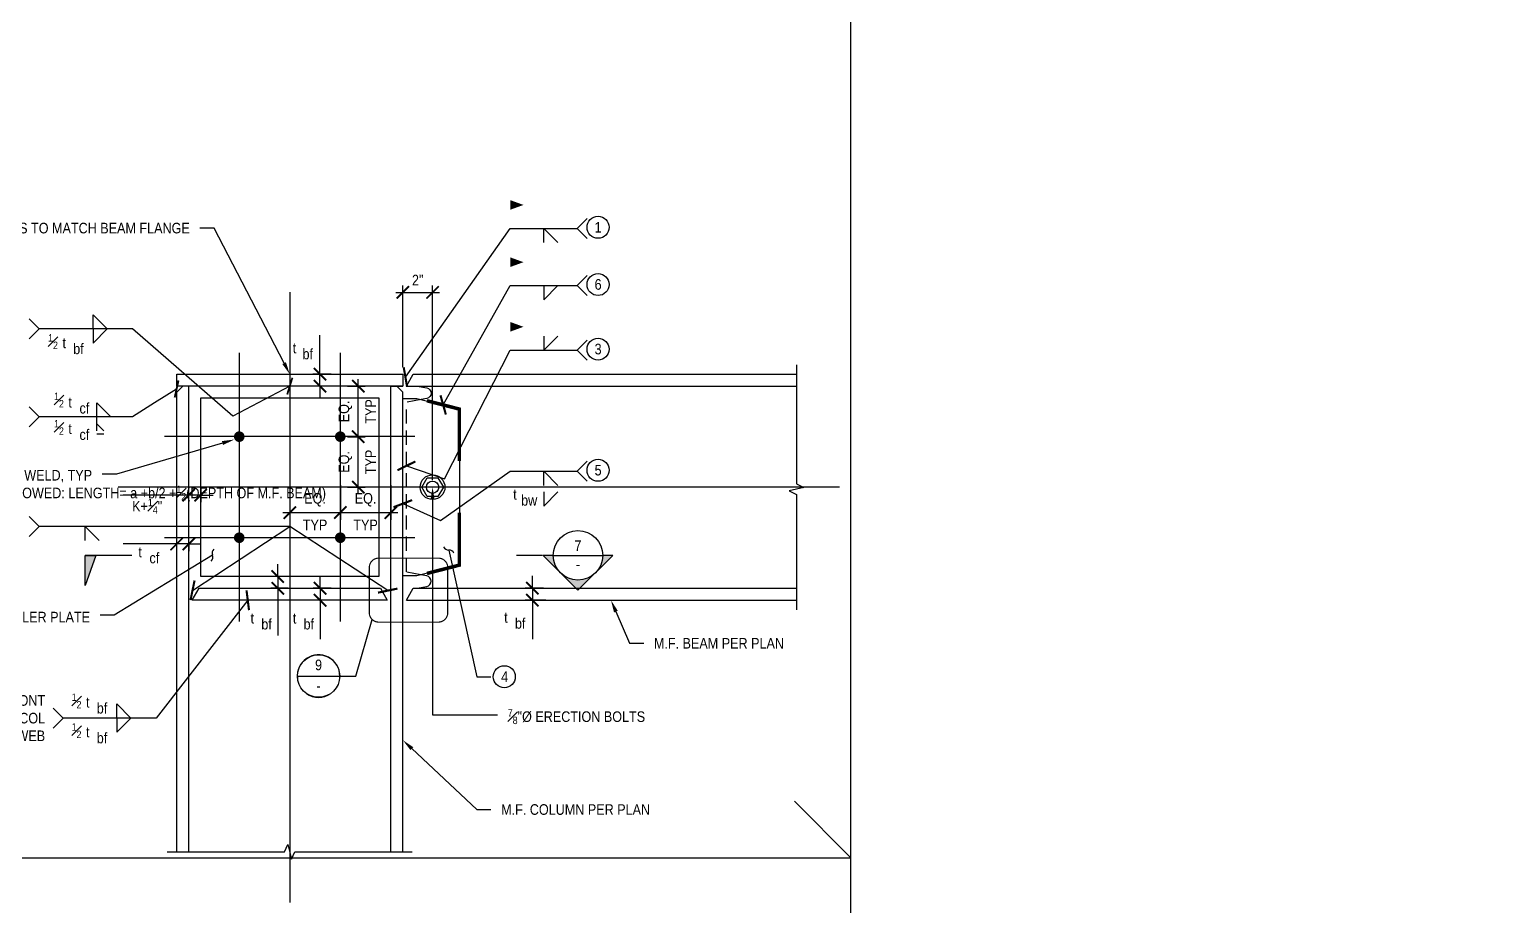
# Model space of a CAD drawing. Header units: inches. Extents: x -16404 to 14624, y -1591 to 16152.
# Drawn here: x -8842.7 to -8687.4, y 8434.9 to 8527.9 of the extents above; entities that cross this region are included whole.
import ezdxf
from ezdxf import colors
from ezdxf.entities.mleader import LeaderData, LeaderLine
from ezdxf.enums import TextEntityAlignment as Align
from ezdxf.math import Vec2, Vec3

# ---------------------------------------------------------------- set-up
doc = ezdxf.new("R2010")
doc.units = ezdxf.units.IN
doc.header["$LTSCALE"] = 24
doc.header["$MEASUREMENT"] = 0
for name, pattern in [('DASHED2', [0.375, 0.25, -0.125]), ('HIDDEN2', [0.1875, 0.125, -0.0625]), ('HIDDEN4', [0.09375, 0.0625, -0.03125]), ('PHANTOM2', [1.25, 0.625, -0.125, 0.125, -0.125, 0.125, -0.125])]:
    doc.linetypes.add(name, pattern=pattern)
doc.layers.get('0').update_dxf_attribs({"linetype": 'CONTINUOUS'})
doc.layers.get('DefPoints').update_dxf_attribs({"color": 251, "linetype": 'CONTINUOUS'})
for name, color, linetype in [('S-ANNO-DIMS', 2, 'CONTINUOUS'), ('S-ANNO-NOTE', 4, 'CONTINUOUS'), ('S-BOLT', 2, 'CONTINUOUS'), ('S-BREAK', 2, 'CONTINUOUS'), ('S-DETL-SYMB', 4, 'CONTINUOUS'), ('S-DETL-SYMB @ 1', 4, 'CONTINUOUS'), ('S-SIMPSON', 2, 'CONTINUOUS'), ('S-STEEL', 4, 'CONTINUOUS')]:
    doc.layers.add(name, color=color, linetype=linetype)
doc.layers.add('S-ANNO-GRID-NONPLOT', color=251, linetype='CONTINUOUS', plot=False)
doc.styles.add('Arial', font='arial.ttf', dxfattribs={"width": 0.85})
doc.dimstyles.new('DIM-12', dxfattribs={"dimscale": 12, "dimtxt": 0.09375, "dimasz": 0.109375, "dimexe": 0.0625, "dimexo": 0.0625, "dimgap": 0.0625, "dimtad": 1, "dimdec": 4, "dimzin": 11, "dimdsep": 46, "dimlunit": 4, "dimtxsty": 'Arial', "dimblk": 'ARCHTICK', "dimcen": 0.125, "dimclrd": 256, "dimclre": 256, "dimclrt": 4, "dimadec": 0, "dimazin": 0, "dimtfac": 0.75, "dimtdec": 4, "dimtofl": 0, "dimtmove": 0, "dimatfit": 3, "dimldrblk": 'ARCHTICK', "dimfxl": 1, "dimfrac": 1, "dimtolj": 1, "dimtzin": 11, "dimarcsym": 0})
doc.dimstyles.new('DIM-12$0', dxfattribs={"dimscale": 12, "dimtxt": 0.09375, "dimasz": 0.109375, "dimexe": 0.0625, "dimexo": 0.0625, "dimgap": 0.0625, "dimtad": 1, "dimdec": 4, "dimzin": 11, "dimdsep": 46, "dimlunit": 4, "dimtxsty": 'Arial', "dimblk": 'ARCHTICK', "dimblk1": 'ARCHTICK', "dimblk2": 'ARCHTICK', "dimsah": 1, "dimcen": 0.125, "dimdle": 0.0625, "dimclrd": 256, "dimclre": 256, "dimclrt": 4, "dimadec": 0, "dimazin": 0, "dimtfac": 0.75, "dimtdec": 4, "dimtofl": 0, "dimtmove": 0, "dimatfit": 3, "dimldrblk": 'ARCHTICK', "dimfxl": 1, "dimfrac": 1, "dimtolj": 1, "dimtzin": 11, "dimarcsym": 0})
doc.dimstyles.new('DIM-12$7', dxfattribs={"dimscale": 12, "dimtxt": 0.09375, "dimasz": 0.125, "dimexe": 0.0625, "dimexo": 0.0625, "dimgap": 0.0625, "dimtad": 1, "dimdec": 4, "dimzin": 11, "dimdsep": 46, "dimlunit": 4, "dimtxsty": 'Arial', "dimblk": 'ARCHTICK', "dimcen": 0.125, "dimclrd": 256, "dimclre": 256, "dimclrt": 4, "dimadec": 0, "dimazin": 0, "dimtfac": 0.75, "dimtdec": 4, "dimtofl": 0, "dimtmove": 0, "dimatfit": 3, "dimldrblk": 'ARCHTICK', "dimfxl": 1, "dimfrac": 1, "dimtolj": 1, "dimtzin": 11, "dimarcsym": 0})

# ---------------------------------------------------------------- blocks, each defined once
blk = doc.blocks.new('BBL2C')
at = {"linetype": 'Continuous'}
blk.add_line((-0.187, 0), (0.188, 0), dxfattribs=at)
for start, end in [(0.0901, 186.6524), (359.0534, 0.0901), (353.3476, 359.0534), (234.899, 305.101)]:
    blk.add_arc((0, 0), 0.188, start, end)
at = {"style": 'Arial', "width": 0.85}
for tag, p in [('NO.', (0, 0.052)), ('SSX.X.X', (0, -0.133))]:
    blk.add_attdef(tag, text='', height=0.0938, dxfattribs=at).set_placement(p, align=Align.CENTER)
blk = doc.blocks.new('_ARCHTICK')
at = {"color": 0, "linetype": 'ByBlock', "const_width": 0.15}
blk.add_lwpolyline([(-0.5, -0.5), (0.5, 0.5)], dxfattribs=at)
blk = doc.blocks.new('*D979')
at = {"layer": 'DefPoints', "color": 0, "transparency": 16777216}
for p in [(-8809.72, 8479.51), (-8804.36, 8480.3), (-8804.36, 8476.62)]:
    blk.add_point(p, dxfattribs=at)
at = {"layer": 'S-ANNO-DIMS', "lineweight": -2, "transparency": 16777216}
for p, q in [((-8804.36, 8479.55), (-8804.36, 8475.87)), ((-8809.72, 8478.76), (-8809.72, 8475.87)), ((-8810.47, 8476.62), (-8803.61, 8476.62))]:
    blk.add_line(p, q, dxfattribs=at)
at = {"layer": 'S-ANNO-DIMS', "lineweight": -2, "transparency": 16777216, "xscale": 1.3125, "yscale": 1.3125, "zscale": 1.3125, "rotation": 180}
blk.add_blockref('_ARCHTICK', (-8809.72, 8476.62), dxfattribs=at)
at = {"layer": 'S-ANNO-DIMS', "lineweight": -2, "transparency": 16777216, "xscale": 1.3125, "yscale": 1.3125, "zscale": 1.3125}
blk.add_blockref('_ARCHTICK', (-8804.36, 8476.62), dxfattribs=at)
at = {"layer": 'S-ANNO-DIMS', "color": 4, "transparency": 16777216, "char_height": 1.125, "attachment_point": 5, "style": 'Arial'}
for s, insert in [('\\A1;EQ.', (-8807.04, 8477.98)), ('\\A1;TYP', (-8807.04, 8475.31))]:
    blk.add_mtext(s, dxfattribs=dict(at, insert=insert))
blk = doc.blocks.new('*D980')
at = {"layer": 'DefPoints', "color": 0, "transparency": 16777216}
for p in [(-8789.34, 8468.59), (-8787.41, 8468.59), (-8787.17, 8467.32)]:
    blk.add_point(p, dxfattribs=at)
at = {"layer": 'S-ANNO-DIMS', "lineweight": -2, "transparency": 16777216}
for p, q in [((-8788.16, 8468.59), (-8790.09, 8468.59)), ((-8789.34, 8468.59), (-8789.34, 8469.91)), ((-8789.34, 8468.59), (-8789.34, 8467.32)), ((-8787.92, 8467.32), (-8790.09, 8467.32)), ((-8789.34, 8467.32), (-8789.34, 8463.19))]:
    blk.add_line(p, q, dxfattribs=at)
at = {"layer": 'S-ANNO-DIMS', "lineweight": -2, "transparency": 16777216, "xscale": 1.3125, "yscale": 1.3125, "zscale": 1.3125}
for p, rotation in [((-8789.34, 8468.59), 270), ((-8789.34, 8467.32), 90)]:
    blk.add_blockref('_ARCHTICK', p, dxfattribs=dict(at, rotation=rotation))
blk = doc.blocks.new('*D981')
at = {"layer": 'DefPoints', "color": 0, "transparency": 16777216}
for p in [(-8811.87, 8468.59), (-8809.94, 8468.59), (-8809.7, 8467.32)]:
    blk.add_point(p, dxfattribs=at)
at = {"layer": 'S-ANNO-DIMS', "lineweight": -2, "transparency": 16777216}
for p, q in [((-8810.69, 8468.59), (-8812.62, 8468.59)), ((-8811.87, 8468.59), (-8811.87, 8469.91)), ((-8811.87, 8468.59), (-8811.87, 8467.32)), ((-8810.45, 8467.32), (-8812.62, 8467.32)), ((-8811.87, 8467.32), (-8811.87, 8463.19))]:
    blk.add_line(p, q, dxfattribs=at)
at = {"layer": 'S-ANNO-DIMS', "lineweight": -2, "transparency": 16777216, "xscale": 1.3125, "yscale": 1.3125, "zscale": 1.3125}
for p, rotation in [((-8811.87, 8468.59), 270), ((-8811.87, 8467.32), 90)]:
    blk.add_blockref('_ARCHTICK', p, dxfattribs=dict(at, rotation=rotation))
blk = doc.blocks.new('*D982')
at = {"layer": 'DefPoints', "color": 0, "transparency": 16777216}
for p in [(-8811.88, 8491.32), (-8809.95, 8491.32), (-8809.71, 8490.04)]:
    blk.add_point(p, dxfattribs=at)
at = {"layer": 'S-ANNO-DIMS', "lineweight": -2, "transparency": 16777216}
for p, q in [((-8811.88, 8491.32), (-8811.88, 8495.44)), ((-8810.7, 8491.32), (-8812.63, 8491.32)), ((-8811.88, 8490.04), (-8811.88, 8491.32)), ((-8810.46, 8490.04), (-8812.63, 8490.04)), ((-8811.88, 8490.04), (-8811.88, 8488.73))]:
    blk.add_line(p, q, dxfattribs=at)
at = {"layer": 'S-ANNO-DIMS', "lineweight": -2, "transparency": 16777216, "xscale": 1.3125, "yscale": 1.3125, "zscale": 1.3125}
for p, rotation in [((-8811.88, 8491.32), 270), ((-8811.88, 8490.04), 90)]:
    blk.add_blockref('_ARCHTICK', p, dxfattribs=dict(at, rotation=rotation))
blk = doc.blocks.new('*D983')
at = {"layer": 'DefPoints', "color": 0, "transparency": 16777216}
for p in [(-8809.72, 8490.04), (-8807.82, 8490.04), (-8809.72, 8484.68)]:
    blk.add_point(p, dxfattribs=at)
at = {"layer": 'S-ANNO-DIMS', "lineweight": -2, "transparency": 16777216}
for p, q in [((-8807.82, 8483.93), (-8807.82, 8490.79)), ((-8808.97, 8490.04), (-8807.07, 8490.04)), ((-8808.97, 8484.68), (-8807.07, 8484.68))]:
    blk.add_line(p, q, dxfattribs=at)
at = {"layer": 'S-ANNO-DIMS', "lineweight": -2, "transparency": 16777216, "xscale": 1.3125, "yscale": 1.3125, "zscale": 1.3125}
for p, rotation in [((-8807.82, 8490.04), 90), ((-8807.82, 8484.68), 270)]:
    blk.add_blockref('_ARCHTICK', p, dxfattribs=dict(at, rotation=rotation))
at = {"layer": 'S-ANNO-DIMS', "color": 4, "transparency": 16777216, "char_height": 1.125, "attachment_point": 5, "rotation": 90, "style": 'Arial'}
for s, insert in [('\\A1;EQ.', (-8809.19, 8487.36)), ('\\A1;TYP', (-8806.51, 8487.36))]:
    blk.add_mtext(s, dxfattribs=dict(at, insert=insert))
blk = doc.blocks.new('*D984')
at = {"layer": 'DefPoints', "color": 0, "transparency": 16777216}
for p in [(-8815.09, 8479.51), (-8809.72, 8480.3), (-8809.72, 8476.62)]:
    blk.add_point(p, dxfattribs=at)
at = {"layer": 'S-ANNO-DIMS', "lineweight": -2, "transparency": 16777216}
for p, q in [((-8809.72, 8479.55), (-8809.72, 8475.87)), ((-8815.09, 8478.76), (-8815.09, 8475.87)), ((-8815.84, 8476.62), (-8808.97, 8476.62))]:
    blk.add_line(p, q, dxfattribs=at)
at = {"layer": 'S-ANNO-DIMS', "lineweight": -2, "transparency": 16777216, "xscale": 1.3125, "yscale": 1.3125, "zscale": 1.3125, "rotation": 180}
blk.add_blockref('_ARCHTICK', (-8815.09, 8476.62), dxfattribs=at)
at = {"layer": 'S-ANNO-DIMS', "lineweight": -2, "transparency": 16777216, "xscale": 1.3125, "yscale": 1.3125, "zscale": 1.3125}
blk.add_blockref('_ARCHTICK', (-8809.72, 8476.62), dxfattribs=at)
at = {"layer": 'S-ANNO-DIMS', "color": 4, "transparency": 16777216, "char_height": 1.125, "attachment_point": 5, "style": 'Arial'}
for s, insert in [('\\A1;EQ.', (-8812.4, 8477.98)), ('\\A1;TYP', (-8812.4, 8475.31))]:
    blk.add_mtext(s, dxfattribs=dict(at, insert=insert))
blk = doc.blocks.new('*D985')
at = {"layer": 'DefPoints', "color": 0, "transparency": 16777216}
for p in [(-8809.72, 8484.68), (-8807.82, 8484.68), (-8809.72, 8479.32)]:
    blk.add_point(p, dxfattribs=at)
at = {"layer": 'S-ANNO-DIMS', "lineweight": -2, "transparency": 16777216}
for p, q in [((-8808.97, 8484.68), (-8807.07, 8484.68)), ((-8807.82, 8478.57), (-8807.82, 8485.43)), ((-8808.97, 8479.32), (-8807.07, 8479.32))]:
    blk.add_line(p, q, dxfattribs=at)
at = {"layer": 'S-ANNO-DIMS', "lineweight": -2, "transparency": 16777216, "xscale": 1.3125, "yscale": 1.3125, "zscale": 1.3125}
for p, rotation in [((-8807.82, 8484.68), 90), ((-8807.82, 8479.32), 270)]:
    blk.add_blockref('_ARCHTICK', p, dxfattribs=dict(at, rotation=rotation))
at = {"layer": 'S-ANNO-DIMS', "color": 4, "transparency": 16777216, "char_height": 1.125, "attachment_point": 5, "rotation": 90, "style": 'Arial'}
for s, insert in [('\\A1;EQ.', (-8809.19, 8482)), ('\\A1;TYP', (-8806.51, 8482))]:
    blk.add_mtext(s, dxfattribs=dict(at, insert=insert))
blk = doc.blocks.new('*D986')
at = {"layer": 'DefPoints', "color": 0, "transparency": 16777216}
for p in [(-8816.36, 8469.84), (-8814.49, 8469.84), (-8814.49, 8468.59)]:
    blk.add_point(p, dxfattribs=at)
at = {"layer": 'S-ANNO-DIMS', "lineweight": -2, "transparency": 16777216}
for p, q in [((-8816.36, 8469.84), (-8816.36, 8471.16)), ((-8815.24, 8469.84), (-8817.11, 8469.84)), ((-8815.24, 8468.59), (-8817.11, 8468.59)), ((-8816.36, 8469.84), (-8816.36, 8468.59)), ((-8816.36, 8468.59), (-8816.36, 8463.57))]:
    blk.add_line(p, q, dxfattribs=at)
at = {"layer": 'S-ANNO-DIMS', "lineweight": -2, "transparency": 16777216, "xscale": 1.3125, "yscale": 1.3125, "zscale": 1.3125}
for p, rotation in [((-8816.36, 8469.84), 270), ((-8816.36, 8468.59), 90)]:
    blk.add_blockref('_ARCHTICK', p, dxfattribs=dict(at, rotation=rotation))
blk = doc.blocks.new('*D987')
at = {"layer": 'DefPoints', "color": 0, "transparency": 16777216}
for p in [(-8825.81, 8473.96), (-8825.81, 8473.29), (-8827.09, 8472.7)]:
    blk.add_point(p, dxfattribs=at)
at = {"layer": 'S-ANNO-DIMS', "lineweight": -2, "transparency": 16777216}
for p, q in [((-8827.09, 8473.29), (-8832.78, 8473.29)), ((-8827.09, 8473.45), (-8827.09, 8474.04)), ((-8825.81, 8473.29), (-8827.09, 8473.29)), ((-8825.81, 8473.29), (-8824.5, 8473.29)), ((-8825.81, 8473.21), (-8825.81, 8472.54))]:
    blk.add_line(p, q, dxfattribs=at)
at = {"layer": 'S-ANNO-DIMS', "lineweight": -2, "transparency": 16777216, "xscale": 1.3125, "yscale": 1.3125, "zscale": 1.3125}
blk.add_blockref('_ARCHTICK', (-8827.09, 8473.29), dxfattribs=at)
at = {"layer": 'S-ANNO-DIMS', "lineweight": -2, "transparency": 16777216, "xscale": 1.3125, "yscale": 1.3125, "zscale": 1.3125, "rotation": 180}
blk.add_blockref('_ARCHTICK', (-8825.81, 8473.29), dxfattribs=at)
blk = doc.blocks.new('*D988')
at = {"layer": 'DefPoints', "color": 0, "transparency": 16777216}
for p in [(-8825.81, 8477.88), (-8824.54, 8479.14), (-8824.54, 8478.47)]:
    blk.add_point(p, dxfattribs=at)
at = {"layer": 'S-ANNO-DIMS', "lineweight": -2, "transparency": 16777216}
for p, q in [((-8825.81, 8478.47), (-8832.78, 8478.47)), ((-8825.81, 8478.63), (-8825.81, 8479.22)), ((-8824.54, 8478.47), (-8825.81, 8478.47)), ((-8824.54, 8478.47), (-8823.22, 8478.47)), ((-8824.54, 8478.39), (-8824.54, 8477.72))]:
    blk.add_line(p, q, dxfattribs=at)
at = {"layer": 'S-ANNO-DIMS', "lineweight": -2, "transparency": 16777216, "xscale": 1.3125, "yscale": 1.3125, "zscale": 1.3125}
blk.add_blockref('_ARCHTICK', (-8825.81, 8478.47), dxfattribs=at)
at = {"layer": 'S-ANNO-DIMS', "lineweight": -2, "transparency": 16777216, "xscale": 1.3125, "yscale": 1.3125, "zscale": 1.3125, "rotation": 180}
blk.add_blockref('_ARCHTICK', (-8824.54, 8478.47), dxfattribs=at)
blk = doc.blocks.new('*D2033')
at = {"layer": 'DefPoints', "color": 0, "transparency": 16777216}
for p in [(-8799.93, 8499.99), (-8803.09, 8491.32), (-8799.93, 8479.32)]:
    blk.add_point(p, dxfattribs=at)
at = {"layer": 'S-ANNO-DIMS', "lineweight": -2, "transparency": 16777216}
for p, q in [((-8803.84, 8499.99), (-8799.18, 8499.99)), ((-8803.09, 8492.07), (-8803.09, 8500.74)), ((-8799.93, 8480.07), (-8799.93, 8500.74))]:
    blk.add_line(p, q, dxfattribs=at)
at = {"layer": 'S-ANNO-DIMS', "lineweight": -2, "transparency": 16777216, "xscale": 1.3125, "yscale": 1.3125, "zscale": 1.3125, "rotation": 180}
blk.add_blockref('_ARCHTICK', (-8803.09, 8499.99), dxfattribs=at)
at = {"layer": 'S-ANNO-DIMS', "lineweight": -2, "transparency": 16777216, "xscale": 1.3125, "yscale": 1.3125, "zscale": 1.3125}
blk.add_blockref('_ARCHTICK', (-8799.93, 8499.99), dxfattribs=at)
at = {"layer": 'S-ANNO-DIMS', "color": 4, "transparency": 16777216, "insert": (-8801.51, 8501.3), "char_height": 1.125, "attachment_point": 5, "style": 'Arial'}
blk.add_mtext('\\A1;2"', dxfattribs=at)
blk = doc.blocks.new('_Integral')
at = {"color": 0, "linetype": 'ByBlock', "lineweight": -2}
for centre, start, end in [((0.44, -0.09), 102, 168), ((-0.44, 0.09), 282, 348)]:
    blk.add_arc(centre, 0.454, start, end, dxfattribs=at)
blk = doc.blocks.new('*U343')
at = {"layer": 'S-DETL-SYMB'}
h = blk.add_hatch(color=4, dxfattribs=at)
edge = h.paths.add_edge_path()
edge.add_line((-0.219, 0), (-0.309, 0))
edge.add_line((-0.309, 0), (0, -0.309))
edge.add_line((0, -0.309), (0.309, 0))
edge.add_line((0.309, 0), (0.219, 0))
edge.add_arc((0, 0), 0.219, -180, 0, ccw=False)
at = {"layer": 'S-DETL-SYMB', "color": 2, "linetype": 'PHANTOM2'}
for p, q in [((-3.947, 0), (-4.36, 0)), ((-0.313, 0), (-0.545, 0))]:
    blk.add_line(p, q, dxfattribs=at)
at = {"layer": 'S-DETL-SYMB'}
blk.add_line((-0.219, 0), (0.219, 0), dxfattribs=at)
blk.add_lwpolyline([(-0.219, 0), (-0.309, 0), (0, -0.309), (0.309, 0), (0.219, 0, -1)], format="xyb", close=True, dxfattribs=at)
blk.add_lwpolyline([(-4.264, 0), (-4.36, -0.267), (-4.36, 0)], close=True, dxfattribs=at)
blk.add_circle((0, 0), 0.219, dxfattribs=at)
blk.add_solid([(-4.36, -0.267), (-4.264, 0), (-4.36, 0)], dxfattribs=at)
at = {"layer": 'S-DETL-SYMB', "style": 'Arial', "width": 0.85, "flags": 8}
blk.add_attdef('VIEWNUMBER', text='', height=0.0938, dxfattribs=at).set_placement((0, 0.011), align=Align.BOTTOM_CENTER)
blk.add_attdef('SHEETNUMBER', text='', height=0.0938, dxfattribs=at).set_placement((0, -0.032), align=Align.TOP_CENTER)
blk = doc.blocks.new('Se_24x36_DETAILS_GRID')
for p, q in [((31.07, 15.333), (31.07, 23)), ((23.302, 15.333), (31.07, 15.333)), ((31.07, 7.667), (31.07, 15.333))]:
    blk.add_line(p, q)
at = {"linetype": 'DASHED2', "ltscale": 0.5}
blk.add_line((31.07, 15.333), (30.57, 15.833), dxfattribs=at)

msp = doc.modelspace()

# ---------------------------------------------------------------- linework, layer by layer
at = {"layer": 'S-ANNO-DIMS', "const_width": 0.5625}
for points in [[(-8820.72985, 8484.68155, 1), (-8820.16735, 8484.68155, 1)], [(-8810.00485, 8484.68155, 1), (-8809.44235, 8484.68155, 1)], [(-8820.72985, 8473.95655, 1), (-8820.16735, 8473.95655, 1)], [(-8810.00485, 8473.95655, 1), (-8809.44235, 8473.95655, 1)]]:
    msp.add_lwpolyline(points, format="xyb", close=True, dxfattribs=at)
at = {"layer": 'S-ANNO-NOTE'}
for p, q in [((-8835.56205, 8485.28318), (-8835.56205, 8486.78318)), ((-8835.56205, 8486.03318), (-8834.81205, 8485.28318)), ((-8835.56205, 8484.9958), (-8834.81205, 8484.9958))]:
    msp.add_line(p, q, dxfattribs=at)
for points in [[(-8791.6898, 8506.78921, 0, 0, 0), (-8791.6898, 8509.27618, 1.02606, 0, 0), (-8790.28026, 8509.27618, 0, 0, 0)], [(-8791.6898, 8500.71306, 0, 0, 0), (-8791.6898, 8503.20003, 1.02606, 0, 0), (-8790.28026, 8503.20003, 0, 0, 0)], [(-8791.6898, 8493.85425, 0, 0, 0), (-8791.6898, 8496.34122, 1.02606, 0, 0), (-8790.28026, 8496.34122, 0, 0, 0)]]:
    msp.add_lwpolyline(points, format="xyseb", dxfattribs=at)
for points in [[(-8783.5211, 8505.72855), (-8784.58176, 8506.78921), (-8783.5211, 8507.84987)], [(-8788.13578, 8505.28921), (-8788.13578, 8506.78921), (-8786.63578, 8505.28921)], [(-8783.5211, 8499.6524), (-8784.58176, 8500.71306), (-8783.5211, 8501.77372)], [(-8788.13578, 8500.71306), (-8788.13578, 8499.21306), (-8786.63578, 8500.71306)], [(-8842.73217, 8495.05174), (-8841.67151, 8496.1124), (-8842.73217, 8497.17306)], [(-8835.95522, 8496.1124), (-8835.95522, 8497.6124), (-8834.45522, 8496.1124)], [(-8835.95522, 8496.1124), (-8835.95522, 8494.6124), (-8834.45522, 8496.1124)], [(-8788.13578, 8495.35425), (-8788.13578, 8493.85425), (-8786.63578, 8495.35425)], [(-8783.5211, 8492.79359), (-8784.58176, 8493.85425), (-8783.5211, 8494.91491)], [(-8842.73217, 8485.72252), (-8841.67151, 8486.78318), (-8842.73217, 8487.84384)], [(-8835.56205, 8486.78318), (-8835.56205, 8488.28318), (-8834.06205, 8486.78318)], [(-8788.13578, 8479.50377), (-8788.13578, 8481.00377), (-8786.63578, 8479.50377)], [(-8783.5211, 8479.94311), (-8784.58176, 8481.00377), (-8783.5211, 8482.06443)], [(-8788.13578, 8478.81842), (-8788.13578, 8477.31842), (-8786.63578, 8478.81842)], [(-8842.73217, 8474.09589), (-8841.67151, 8475.15655), (-8842.73217, 8476.21721)], [(-8836.80539, 8473.65655), (-8836.80539, 8475.15655), (-8835.30539, 8473.65655)], [(-8833.45647, 8454.80876), (-8833.45647, 8456.30876), (-8831.95647, 8454.80876)], [(-8840.20944, 8453.7481), (-8839.14878, 8454.80876), (-8840.20944, 8455.86942)], [(-8833.45647, 8454.80876), (-8833.45647, 8453.30876), (-8831.95647, 8454.80876)]]:
    msp.add_lwpolyline(points, dxfattribs=at)
at = {"layer": 'S-ANNO-NOTE', "color": 4, "linetype": 'HIDDEN2', "const_width": 0.125, "flags": 128}
msp.add_lwpolyline([(-8806.64832, 8470.79129), (-8806.64832, 8465.99788, 0.414213562), (-8805.64832, 8464.99788), (-8799.31941, 8464.99788, 0.414213562), (-8798.31941, 8465.99788), (-8798.31941, 8470.79129, 0.414213562), (-8799.31941, 8471.79129), (-8805.64832, 8471.79129, 0.414213562)], format="xyb", close=True, dxfattribs=at)
at = {"layer": 'S-ANNO-NOTE', "color": 2}
msp.add_lwpolyline([(-8809.78136, 8459.26945), (-8808.08506, 8459.26945), (-8806.35543, 8465.29077)], dxfattribs=at)
at = {"layer": 'S-ANNO-NOTE'}
for centre in [(-8782.36167, 8506.90375), (-8782.36167, 8500.8276), (-8782.36167, 8493.96879), (-8782.36167, 8481.11831), (-8792.31878, 8459.20279)]:
    msp.add_circle(centre, 1.16795, dxfattribs=at)
at = {"layer": 'S-ANNO-NOTE', "color": 4}
msp.add_circle((-8812.03136, 8459.26945), 2.25, dxfattribs=at)
at = {"layer": 'S-BOLT'}
for p, q in [((-8815.0861, 8500.02143), (-8815.0861, 8435.23598)), ((-8820.4486, 8493.58279), (-8820.4486, 8465.05531)), ((-8809.7236, 8493.58279), (-8809.7236, 8465.05531)), ((-8801.80085, 8484.68155), (-8828.37135, 8484.68155)), ((-8756.75127, 8479.31905), (-8833.31778, 8479.31905)), ((-8801.80085, 8473.95655), (-8828.37135, 8473.95655))]:
    msp.add_line(p, q, dxfattribs=at)
at = {"layer": 'S-BREAK'}
for points in [[(-8761.30232, 8492.31905), (-8761.30232, 8479.65761), (-8760.52416, 8479.29787), (-8762.08086, 8478.91863), (-8761.30232, 8478.55871), (-8761.30232, 8466.31905)], [(-8828.0861, 8440.60649), (-8815.64412, 8440.60649), (-8815.28438, 8441.38464), (-8814.90515, 8439.82794), (-8814.54522, 8440.60649), (-8802.0861, 8440.60649)]]:
    msp.add_lwpolyline(points, dxfattribs=at)
at = {"layer": 'S-SIMPSON'}
msp.add_lwpolyline([(-8800.50496, 8478.32447), (-8801.07918, 8479.31905), (-8800.50496, 8480.31363), (-8799.35652, 8480.31363), (-8798.7823, 8479.31905), (-8799.35652, 8478.32447)], close=True, dxfattribs=at)
for radius in [1.3125, 0.65625]:
    msp.add_circle((-8799.93074, 8479.31905), radius, dxfattribs=at)
at = {"layer": 'S-STEEL', "linetype": 'Continuous'}
for p, q in [((-8802.7111, 8490.04405), (-8801.97498, 8491.31905)), ((-8801.97498, 8491.31905), (-8761.30232, 8491.31905)), ((-8826.4486, 8490.04405), (-8827.0861, 8489.40655)), ((-8827.0861, 8440.60649), (-8827.0861, 8489.40655)), ((-8825.8111, 8440.60649), (-8825.8111, 8490.04405)), ((-8804.3611, 8440.60649), (-8804.3611, 8490.04405)), ((-8804.3611, 8490.04405), (-8803.0861, 8490.04405)), ((-8803.7236, 8490.04405), (-8803.0861, 8489.40655)), ((-8803.0861, 8440.60649), (-8803.0861, 8489.40655)), ((-8802.7111, 8490.04405), (-8761.30232, 8490.04405)), ((-8802.7111, 8467.31905), (-8801.97498, 8468.59405)), ((-8801.97498, 8468.59405), (-8761.30232, 8468.59405)), ((-8802.7111, 8467.31905), (-8761.30232, 8467.31905))]:
    msp.add_line(p, q, dxfattribs=at)
at = {"layer": 'S-STEEL', "color": 2, "linetype": 'HIDDEN4'}
msp.add_line((-8802.7111, 8470.32051), (-8802.7111, 8488.31759), dxfattribs=at)
at = {"layer": 'S-STEEL', "linetype": 'Continuous'}
for points in [[(-8827.0861, 8490.04405), (-8827.0861, 8491.31905), (-8803.0861, 8491.31905), (-8803.0861, 8490.04405)], [(-8824.5361, 8488.79405), (-8805.6361, 8488.79405), (-8805.6361, 8469.84405), (-8824.5361, 8469.84405)]]:
    msp.add_lwpolyline(points, close=True, dxfattribs=at)
for points in [[(-8801.5861, 8469.92436), (-8803.0861, 8469.92436), (-8803.0861, 8488.73294), (-8801.5861, 8488.73294)], [(-8801.5861, 8488.73294), (-8797.0861, 8487.60794), (-8797.0861, 8471.04936), (-8801.5861, 8469.92436)], [(-8825.4361, 8467.31905), (-8824.69998, 8468.59405), (-8805.47223, 8468.59405), (-8804.7361, 8467.31905), (-8825.4361, 8467.31905)]]:
    msp.add_lwpolyline(points, dxfattribs=at)
for points in [[(-8801.553, 8490.04405), (-8800.54066, 8489.84609, -0.823397701), (-8800.54066, 8488.742), (-8801.14762, 8488.62332)], [(-8801.553, 8468.59405), (-8800.54066, 8468.792, 0.823397701), (-8800.54066, 8469.89609), (-8801.1907, 8470.02321)]]:
    msp.add_lwpolyline(points, format="xyb", dxfattribs=at)
at = {"layer": 'S-STEEL', "color": 2, "linetype": 'HIDDEN4'}
for points in [[(-8801.14762, 8488.62332), (-8802.7111, 8488.31759)], [(-8801.1907, 8470.02321), (-8802.7111, 8470.32051)]]:
    msp.add_lwpolyline(points, dxfattribs=at)
at = {"layer": 'S-STEEL', "color": 1, "linetype": 'Continuous', "const_width": 0.375}
for points in [[(-8797.0861, 8482.11391), (-8797.0861, 8487.60794), (-8800.52568, 8488.49267)], [(-8797.0861, 8476.61988), (-8797.0861, 8471.04936), (-8800.52568, 8470.16463)]]:
    msp.add_lwpolyline(points, dxfattribs=at)

# ---------------------------------------------------------------- block references
at = {"layer": 'S-ANNO-GRID-NONPLOT', "xscale": 12, "yscale": 12, "zscale": 12}
msp.add_blockref('Se_24x36_DETAILS_GRID', (-9128.3678, 8256), dxfattribs=at)
at = {"layer": 'S-ANNO-NOTE', "color": 4, "xscale": 12, "yscale": 12, "zscale": 12}
msp.add_blockref('BBL2C', (-8812.03136, 8459.26945), dxfattribs=at).add_auto_attribs({'NO.': '9', 'SSX.X.X': '-'})
at = {"layer": 'S-DETL-SYMB @ 1', "xscale": 12, "yscale": 12, "zscale": 12}
msp.add_blockref('*U343', (-8784.49727, 8472.08043), dxfattribs=at).add_auto_attribs({'VIEWNUMBER': '7', 'SHEETNUMBER': '-'})

# ---------------------------------------------------------------- texts
at = {"layer": 'S-ANNO-NOTE', "color": 4, "style": 'Arial', "width": 0.85}
for s, p in [('t', (-8814.76963, 8493.52548)), ('bf', (-8813.73521, 8492.8902))]:
    msp.add_text(s, height=1.125, dxfattribs=at).set_placement(p)
at = {"layer": 'S-ANNO-NOTE', "char_height": 1.125, "attachment_point": 5, "style": 'Arial'}
for s, insert in [('1', (-8782.36167, 8506.90375)), ('6', (-8782.36167, 8500.8276)), ('3', (-8782.36167, 8493.96879)), ('5', (-8782.36167, 8481.11831))]:
    msp.add_mtext(s, dxfattribs=dict(at, insert=insert))
at = {"layer": 'S-ANNO-NOTE', "char_height": 1.125, "style": 'Arial'}
for s, insert, width, attachment_point in [('\\A1;{\\H0.7x;\\S1#2;}   ', (-8839.69473, 8495.56035), 4.734375, 3), ('\\A1;{\\H0.7x;\\S1#2;}   ', (-8839.06516, 8489.35929), 4.734375, 3), ('\\A1;{\\H0.7x;\\S1#2;}   ', (-8839.06516, 8486.45396), 4.734375, 3), ('{\\C4;WELD CONT PLATE TO COL WEB}', (-8841.05306, 8454.80876), 11.6161635, 6), ('\\A1;{\\H0.7x;\\S1#2;}   ', (-8837.19597, 8457.41831), 4.734375, 3), ('\\A1;{\\H0.7x;\\S1#2;}   ', (-8837.19597, 8454.25671), 4.734375, 3)]:
    msp.add_mtext(s, dxfattribs=dict(at, insert=insert, width=width, attachment_point=attachment_point))
at = {"layer": 'S-ANNO-NOTE', "color": 4, "char_height": 1.125, "width": 4.3625567, "attachment_point": 5, "style": 'Arial'}
for s, insert in [('t', (-8839.0297, 8494.62913)), ('bf', (-8837.51716, 8493.99385)), ('t', (-8838.40014, 8488.32531)), ('cf', (-8836.88759, 8487.69004)), ('t', (-8838.40014, 8485.52274)), ('cf', (-8836.88759, 8484.88746)), ('\\A1;K+{\\H0.7x;\\S1#4;}"', (-8830.22486, 8477.30334)), ('t', (-8791.18991, 8478.5513)), ('bw', (-8789.67737, 8477.91602)), ('t', (-8830.974, 8472.43114)), ('cf', (-8829.46145, 8471.79587)), ('t', (-8819.06554, 8465.40689)), ('t', (-8814.57976, 8465.40689)), ('t', (-8792.14578, 8465.48864)), ('bf', (-8790.63324, 8464.85336)), ('bf', (-8817.553, 8464.77161)), ('bf', (-8813.06721, 8464.77161)), ('t', (-8836.53095, 8456.48709)), ('bf', (-8835.0184, 8455.85181)), ('t', (-8836.53095, 8453.32549)), ('bf', (-8835.0184, 8452.69021))]:
    msp.add_mtext(s, dxfattribs=dict(at, insert=insert))

# ---------------------------------------------------------------- dimensions: what is measured, and where the dimension line sits
at = {"layer": 'S-ANNO-DIMS'}
dim = msp.add_linear_dim(base=(-8799.93074, 8499.98575), p1=(-8803.0861, 8491.31905), p2=(-8799.93074, 8479.31905), text='2"', dimstyle='DIM-12$0', dxfattribs=at)
dim.commit()
dim.dimension.update_dxf_attribs({"geometry": '*D2033', "text_midpoint": (-8801.50842, 8499.98575), "dimtype": 160})
for base, p1, p2, text, picture, middle in [((-8811.88262, 8491.31905), (-8809.70784, 8490.04405), (-8809.94957, 8491.31905), ' ', '*D982', (-8811.88262, 8494.69405)), ((-8807.81977, 8490.04405), (-8809.7236, 8484.68155), (-8809.7236, 8490.04405), 'EQ.\\XTYP', '*D983', (-8807.81977, 8487.3628)), ((-8807.81977, 8484.68155), (-8809.7236, 8479.31905), (-8809.7236, 8484.68155), 'EQ.\\XTYP', '*D985', (-8807.81977, 8482.0003)), ((-8816.35604, 8469.84405), (-8814.49182, 8468.59405), (-8814.49182, 8469.84405), ' ', '*D986', (-8816.35604, 8464.31905)), ((-8811.87025, 8468.59405), (-8809.69547, 8467.31905), (-8809.9372, 8468.59405), ' ', '*D981', (-8811.87025, 8463.94405)), ((-8789.34134, 8468.59405), (-8787.16655, 8467.31905), (-8787.40828, 8468.59405), ' ', '*D980', (-8789.34134, 8463.94405))]:
    dim = msp.add_linear_dim(base=base, p1=p1, p2=p2, angle=90, text=text, dimstyle='DIM-12$0', override={"dimtofl": 1}, dxfattribs=at)
    dim.commit()
    dim.dimension.update_dxf_attribs({"geometry": picture, "text_midpoint": middle, "dimtype": 160})
for base, p1, p2, text, picture, middle in [((-8809.7236, 8476.61801), (-8815.0861, 8479.50631), (-8809.7236, 8480.29615), 'EQ.\\XTYP', '*D984', (-8812.40485, 8476.61801)), ((-8804.3611, 8476.61801), (-8809.7236, 8479.50631), (-8804.3611, 8480.29615), 'EQ.\\XTYP', '*D979', (-8807.04235, 8476.61801)), ((-8824.5361, 8478.46973), (-8825.8111, 8477.88478), (-8824.5361, 8479.13905), ' ', '*D988', (-8832.0272, 8478.46973)), ((-8825.8111, 8473.28723), (-8827.0861, 8472.70228), (-8825.8111, 8473.95655), ' ', '*D987', (-8832.0272, 8473.28723))]:
    dim = msp.add_linear_dim(base=base, p1=p1, p2=p2, text=text, dimstyle='DIM-12$0', override={"dimtofl": 1}, dxfattribs=at)
    dim.commit()
    dim.dimension.update_dxf_attribs({"geometry": picture, "text_midpoint": middle, "dimtype": 160})

# ---------------------------------------------------------------- leaders
for points in [[(-8802.81446, 8491.0047), (-8791.6898, 8506.78921), (-8784.58176, 8506.78921)], [(-8798.80589, 8488.0503), (-8791.6898, 8500.71306), (-8784.58176, 8500.71306)], [(-8802.7111, 8481.58066), (-8798.65056, 8480.19838), (-8791.6898, 8493.85425), (-8784.58176, 8493.85425)], [(-8803.0861, 8477.57125), (-8799.09835, 8475.77939), (-8791.6898, 8481.00377), (-8784.58176, 8481.00377)], [(-8804.69091, 8468.33974), (-8815.0861, 8475.15655), (-8841.67151, 8475.15655)], [(-8825.40864, 8468.3682), (-8815.0861, 8475.15655), (-8841.67151, 8475.15655)], [(-8819.54639, 8467.31905), (-8829.25882, 8454.80876), (-8839.14878, 8454.80876)]]:
    msp.add_leader(points, dimstyle='DIM-12$7', dxfattribs=at)
at = {"layer": 'S-ANNO-NOTE'}
for points, dimstyle, override in [([(-8815.0861, 8490.04405), (-8821.14233, 8486.84468), (-8831.78155, 8496.1124), (-8841.67151, 8496.1124)], 'DIM-12$7', {"dimasz": 0.109375, "dimtad": 0, "dimclrd": 2}), ([(-8827.10027, 8489.73931), (-8829.43383, 8488.26572), (-8831.78155, 8486.78318), (-8841.67151, 8486.78318)], 'DIM-12', {"dimasz": 0.109375, "dimgap": 0.0625, "dimtad": 0, "dimclrd": 2})]:
    msp.add_leader(points, dimstyle=dimstyle, override=override, dxfattribs=at)
ml = msp.add_multileader_mtext('Standard', dxfattribs=at)
ml.set_content('\\A1;MOMENT FRAME COLUMN PER PLAN', color=4, style='Arial')
ml.set_leader_properties(color=2)
ml.build(insert=Vec2(0, 0))
ml.multileader.update_dxf_attribs({"dogleg_length": 0.36, "arrow_head_size": 1.3125, "scale": 12})
ctx = ml.context
ctx.base_point, ctx.scale, ctx.char_height, ctx.arrow_head_size, ctx.landing_gap_size, ctx.plane_origin = Vec3(-8973.57473, 8523.25158), 12, 1.125, 1.3125, 1.08, Vec3(-9039.66487, 12000.11876)
notes = []
notes.append((ctx, [(0, (1, 1, 0), (-8975.07473, 8523.25158), (1, 0), 1.5, [(0, [(-8984.37561, 8513.51866)], 0, [])])]))
ctx.mtext.insert, ctx.mtext.width, ctx.mtext.flow_direction = Vec3(-8972.49473, 8523.82367), 14.6499959, 5
ml = msp.add_multileader_mtext('Standard', dxfattribs=at)
ml.set_content('R=RADIUS OF CUT=       \\PGRIND SMOOTH, GRIND PARALLEL TO BEAM FLANGE', color=4, style='Arial')
ml.set_leader_properties(color=2)
ml.build(insert=Vec2(0, 0))
ml.multileader.update_dxf_attribs({"dogleg_length": 0.36, "arrow_head_size": 1.3125, "scale": 12})
ctx = ml.context
ctx.base_point, ctx.scale, ctx.char_height, ctx.arrow_head_size, ctx.landing_gap_size, ctx.plane_origin = Vec3(-8889.54243, 8517.70478), 12, 1.125, 1.3125, 1.08, Vec3(-8934.74922, 8816.0396)
notes.append((ctx, [(0, (1, 1, 0), (-8891.04243, 8517.70478), (1, 0), 1.5, [(0, [(-8900.17085, 8502.06386)], 0, [])])]))
ctx.mtext.insert, ctx.mtext.width, ctx.mtext.flow_direction = Vec3(-8888.46243, 8518.27688), 24.5873654, 5
ml = msp.add_multileader_mtext('Standard', dxfattribs=at)
ml.set_content('M.F. BEAM, SEE PLAN', color=4, style='Arial')
ml.set_leader_properties(color=2)
ml.build(insert=Vec2(0, 0))
ml.multileader.update_dxf_attribs({"dogleg_length": 0.36, "arrow_head_size": 1.3125, "scale": 12})
ctx = ml.context
ctx.base_point, ctx.scale, ctx.char_height, ctx.arrow_head_size, ctx.landing_gap_size, ctx.plane_origin = Vec3(-8876.0362, 8508.97049), 12, 1.125, 1.3125, 1.08, Vec3(-8921.24299, 8807.30532)
notes.append((ctx, [(0, (1, 1, 0), (-8877.5362, 8508.97049), (1, 0), 1.5, [(0, [(-8881.10218, 8503.16457)], 0, [])])]))
ctx.mtext.insert, ctx.mtext.width, ctx.mtext.flow_direction = Vec3(-8874.9562, 8509.64427), 24.5873654, 5
ml = msp.add_multileader_mtext('Standard', dxfattribs=at)
ml.set_content('\\A1;STEEL CAP PLATE, THICKNESS TO MATCH BEAM FLANGE', color=4, style='Arial')
ml.set_leader_properties(color=2)
ml.build(insert=Vec2(0, 0))
ml.multileader.update_dxf_attribs({"dogleg_length": 0.36, "arrow_head_size": 1.3125, "scale": 12})
ctx = ml.context
ctx.base_point, ctx.scale, ctx.char_height, ctx.arrow_head_size, ctx.landing_gap_size, ctx.plane_origin = Vec3(-8849.22669, 8506.8094), 12, 1.125, 1.3125, 1.08, Vec3(-8780.75384, 8805.14422)
ctx.text_align_type = 2
notes.append((ctx, [(0, (1, 1, 0), (-8823.11961, 8506.8094), (-1, 0), 1.5, [(0, [(-8815.0861, 8491.31905)], 0, [])])]))
ctx.mtext.insert, ctx.mtext.width, ctx.mtext.alignment, ctx.mtext.flow_direction = Vec3(-8825.69961, 8507.38149), 23.0732391, 3, 5
ml = msp.add_multileader_mtext('Standard', dxfattribs=at)
ml.set_content('\\A1;{\\H0.7x;\\S3#4;\\H1.4286x;"%%C PLUG WELD, TYP}', color=4, style='Arial')
ml.set_leader_properties(color=2)
ml.build(insert=Vec2(0, 0))
ml.multileader.update_dxf_attribs({"dogleg_length": 0.36, "arrow_head_size": 1.3125, "scale": 12})
ctx = ml.context
ctx.base_point, ctx.scale, ctx.char_height, ctx.arrow_head_size, ctx.landing_gap_size, ctx.plane_origin = Vec3(-8851.3925, 8480.70166), 12, 1.125, 1.3125, 1.08, Vec3(-8788.73477, 8779.03648)
ctx.text_align_type = 2
notes.append((ctx, [(0, (1, 1, 0), (-8833.4884, 8480.70166), (-1, 0), 1.5, [(0, [(-8820.97146, 8484.37549)], 0, [])])]))
ctx.mtext.insert, ctx.mtext.width, ctx.mtext.alignment, ctx.mtext.flow_direction = Vec3(-8836.0684, 8481.37543), 23.0732391, 3, 5
ml = msp.add_multileader_mtext('Standard', dxfattribs=at)
ml.set_content('\\A1;PROTECTED ZONE PER REQUIREMENTS OF AISC341, NO CONNECTIONS ALLOWED: LENGTH= a +b/2 +{\\H0.7x;\\S1#2;\\H1.4286x;(DEPTH OF M.F. BEAM)}', color=4, style='Arial')
ml.set_leader_properties(color=2)
ml.build(insert=Vec2(0, 0))
ml.multileader.update_dxf_attribs({"dogleg_length": 0.36, "arrow_head_size": 1.3125, "scale": 12})
ctx = ml.context
ctx.base_point, ctx.scale, ctx.char_height, ctx.arrow_head_size, ctx.landing_gap_size, ctx.plane_origin = Vec3(-8894.81449, 8478.76636), 12, 1.125, 1.3125, 1.08, Vec3(-8940.02127, 8777.10119)
notes.append((ctx, [(0, (1, 1, 0), (-8896.31449, 8478.76636), (1, 0), 1.5, [(0, [(-8898.87471, 8483.05473)], 0, [])])]))
ctx.mtext.insert, ctx.mtext.width, ctx.mtext.flow_direction = Vec3(-8893.73449, 8479.49424), 33.0893632, 5
ml = msp.add_multileader_mtext('Standard', dxfattribs=at)
ml.set_content('\\A1;{\\H0.7x;\\S7#8;\\H1.4286x;"%%C ERECTION BOLTS}', color=4, style='Arial')
ml.set_leader_properties(color=2)
ml.build(insert=Vec2(0, 0))
ml.multileader.update_dxf_attribs({"dogleg_length": 0.36, "arrow_head_size": 1.3125, "scale": 12})
ctx = ml.context
ctx.base_point, ctx.scale, ctx.char_height, ctx.arrow_head_size, ctx.landing_gap_size, ctx.plane_origin = Vec3(-8793.02685, 8455.16608), 12, 1.125, 1.3125, 1.08, Vec3(-8843.63752, 8753.5009)
notes.append((ctx, [(0, (1, 1, 0), (-8799.93074, 8455.16608), (1, 0), 6.90389, [(0, [(-8799.93074, 8479.31905)], 0, [])])]))
ctx.mtext.insert, ctx.mtext.width, ctx.mtext.flow_direction = Vec3(-8791.94685, 8455.75122), 24.5873654, 5
ml = msp.add_multileader_mtext('Standard', dxfattribs=at)
ml.set_content('\\A1;{\\H0.7x;\\S3#8;\\H1.4286x;" THICK DOUBLER PLATE}', color=4, style='Arial')
ml.set_leader_properties(color=2)
ml.set_arrow_properties(name='INTEGRAL')
ml.build(insert=Vec2(0, 0))
ml.multileader.update_dxf_attribs({"dogleg_length": 0.36, "arrow_head_size": 1.3125, "scale": 12})
ctx = ml.context
ctx.base_point, ctx.scale, ctx.char_height, ctx.arrow_head_size, ctx.landing_gap_size, ctx.plane_origin = Vec3(-8854.77022, 8465.74795), 12, 1.125, 1.3125, 1.08, Vec3(-8788.73477, 8764.08277)
ctx.text_align_type = 2
notes.append((ctx, [(0, (1, 1, 0), (-8833.70939, 8465.74795), (-1, 0), 1.5, [(0, [(-8823.2858, 8472.11293)], 0, [])])]))
ctx.mtext.insert, ctx.mtext.width, ctx.mtext.alignment, ctx.mtext.flow_direction = Vec3(-8836.28939, 8466.32004), 19.9340748, 3, 5
ml = msp.add_multileader_mtext('Standard', dxfattribs=at)
ml.set_content('\\A1;4', color=4, style='Arial')
ml.set_leader_properties(color=2)
ml.set_arrow_properties(name='INTEGRAL')
ml.build(insert=Vec2(0, 0))
ml.multileader.update_dxf_attribs({"dogleg_length": 0.36, "arrow_head_size": 1.3125, "scale": 12})
ctx = ml.context
ctx.base_point, ctx.scale, ctx.char_height, ctx.arrow_head_size, ctx.landing_gap_size, ctx.plane_origin = Vec3(-8793.7315, 8459.20279), 12, 1.125, 1.3125, 1.08, Vec3(-8838.93829, 8757.53761)
notes.append((ctx, [(0, (1, 1, 0), (-8795.2315, 8459.20279), (1, 0), 1.5, [(0, [(-8798.2101, 8472.64627)], 0, [])])]))
ctx.mtext.insert, ctx.mtext.width, ctx.mtext.flow_direction = Vec3(-8792.6515, 8459.76529), 24.5873654, 5
ml = msp.add_multileader_mtext('Standard', dxfattribs=at)
ml.set_content('\\A1;M.F. BEAM PER PLAN', color=4, style='Arial')
ml.set_leader_properties(color=2)
ml.build(insert=Vec2(0, 0))
ml.multileader.update_dxf_attribs({"dogleg_length": 0.36, "arrow_head_size": 1.3125, "scale": 12})
ctx = ml.context
ctx.base_point, ctx.scale, ctx.char_height, ctx.arrow_head_size, ctx.landing_gap_size, ctx.plane_origin = Vec3(-8777.51867, 8462.75021), 12, 1.125, 1.3125, 1.08, Vec3(-8822.72545, 8761.08503)
notes.append((ctx, [(0, (1, 1, 0), (-8779.01867, 8462.75021), (1, 0), 1.5, [(0, [(-8780.99447, 8467.31905)], 0, [])])]))
ctx.mtext.insert, ctx.mtext.width, ctx.mtext.flow_direction = Vec3(-8776.43867, 8463.31309), 24.5873654, 5
ml = msp.add_multileader_mtext('Standard', dxfattribs=at)
ml.set_content('\\A1;M.F. COLUMN PER PLAN', color=4, style='Arial')
ml.set_leader_properties(color=2)
ml.build(insert=Vec2(0, 0))
ml.multileader.update_dxf_attribs({"dogleg_length": 0.36, "arrow_head_size": 1.3125, "scale": 12})
ctx = ml.context
ctx.base_point, ctx.scale, ctx.char_height, ctx.arrow_head_size, ctx.landing_gap_size, ctx.plane_origin = Vec3(-8793.7315, 8445.09857), 12, 1.125, 1.3125, 1.08, Vec3(-8838.93829, 8743.4334)
notes.append((ctx, [(0, (1, 1, 0), (-8795.2315, 8445.09857), (1, 0), 1.5, [(0, [(-8803.0861, 8452.46865)], 0, [])])]))
ctx.mtext.insert, ctx.mtext.width, ctx.mtext.flow_direction = Vec3(-8792.6515, 8445.67067), 24.5873654, 5
for ctx, leaders in notes:
    for number, flags, end, landing, length, lines in leaders:
        leader = LeaderData()
        leader.index, (leader.has_last_leader_line, leader.has_dogleg_vector, leader.attachment_direction) = number, flags
        leader.last_leader_point, leader.dogleg_vector, leader.dogleg_length = Vec3(end), Vec3(landing), length
        for number, points, colour, breaks in lines:
            line = LeaderLine()
            line.index, line.vertices, line.color, line.breaks = number, Vec3.list(points), colors.encode_raw_color(colour), breaks
            leader.lines.append(line)
        ctx.leaders.append(leader)

doc.saveas('drawing.dxf')
